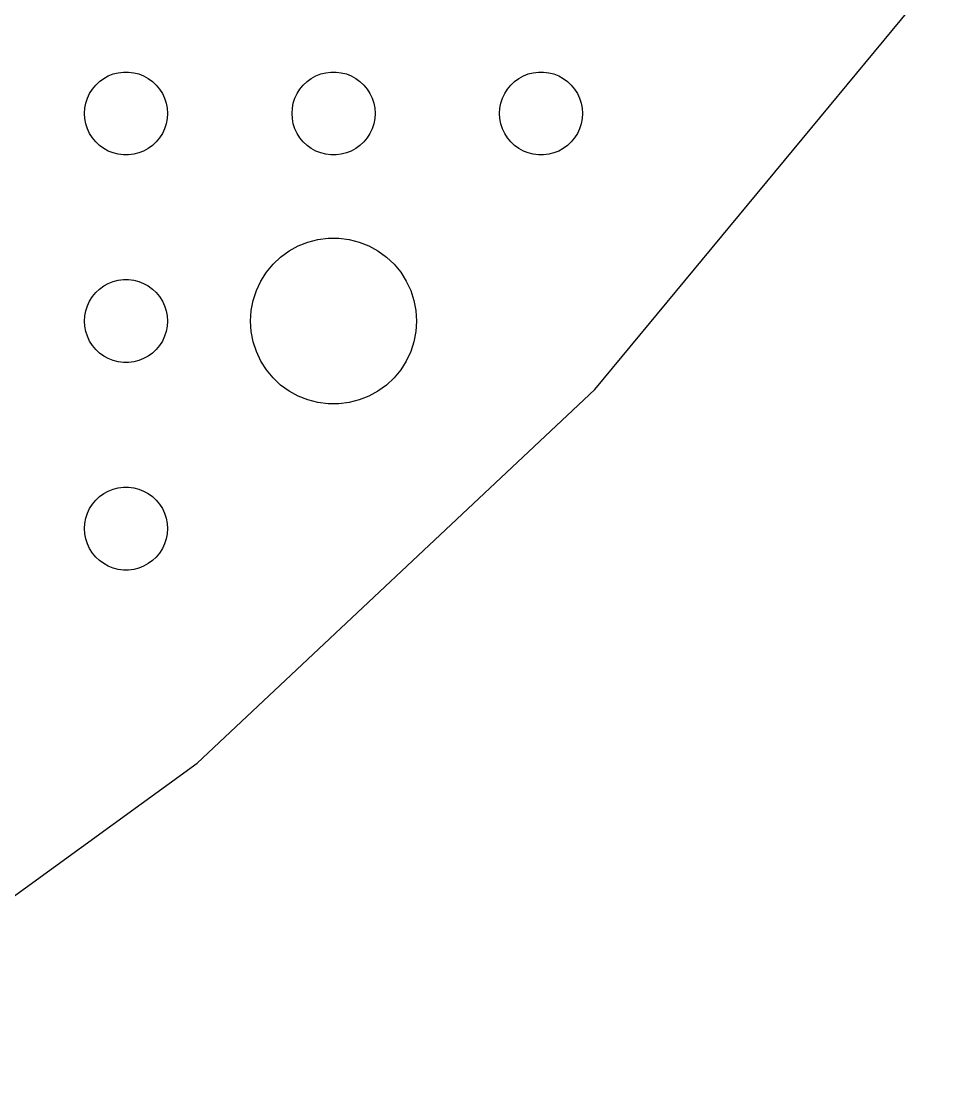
# Model space of a CAD drawing. Header units: metres. Extents: x -157 to 157, y -157 to 157.
# Drawn here: x 93.72 to 127.02, y -132.56 to -94.17 of the extents above; entities that cross this region are included whole.
import ezdxf

# ---------------------------------------------------------------- set-up
doc = ezdxf.new("R2010")
doc.units = ezdxf.units.M

msp = doc.modelspace()

# ---------------------------------------------------------------- linework, layer by layer
for p, q in [((114.448, -107.474), (127.016, -92.2823)), ((96.4065, -96.4732), (96.5439, -96.3442)), ((96.5439, -96.3442), (96.6963, -96.2335)), ((96.6963, -96.2335), (96.8613, -96.1428)), ((96.8613, -96.1428), (97.0365, -96.0734)), ((97.0365, -96.0734), (97.2189, -96.0266)), ((97.2189, -96.0266), (97.4058, -96.003)), ((97.4058, -96.003), (97.5942, -96.003)), ((97.5942, -96.003), (97.7811, -96.0266)), ((97.7811, -96.0266), (97.9635, -96.0734)), ((97.9635, -96.0734), (98.1387, -96.1428)), ((98.1387, -96.1428), (98.3037, -96.2335)), ((98.3037, -96.2335), (98.4561, -96.3442)), ((98.4561, -96.3442), (98.5934, -96.4732)), ((103.907, -96.4732), (104.044, -96.3442)), ((104.044, -96.3442), (104.196, -96.2335)), ((104.196, -96.2335), (104.361, -96.1428)), ((104.361, -96.1428), (104.536, -96.0734)), ((104.536, -96.0734), (104.719, -96.0266)), ((104.719, -96.0266), (104.906, -96.003)), ((104.906, -96.003), (105.094, -96.003)), ((105.094, -96.003), (105.281, -96.0266)), ((105.281, -96.0266), (105.464, -96.0734)), ((105.464, -96.0734), (105.639, -96.1428)), ((105.639, -96.1428), (105.804, -96.2335)), ((105.804, -96.2335), (105.956, -96.3442)), ((105.956, -96.3442), (106.093, -96.4732)), ((111.407, -96.4732), (111.544, -96.3442)), ((111.544, -96.3442), (111.696, -96.2335)), ((111.696, -96.2335), (111.861, -96.1428)), ((111.861, -96.1428), (112.036, -96.0734)), ((112.036, -96.0734), (112.219, -96.0266)), ((112.219, -96.0266), (112.406, -96.003)), ((112.406, -96.003), (112.594, -96.003)), ((112.594, -96.003), (112.781, -96.0266)), ((112.781, -96.0266), (112.964, -96.0734)), ((112.964, -96.0734), (113.139, -96.1428)), ((113.139, -96.1428), (113.304, -96.2335)), ((113.304, -96.2335), (113.456, -96.3442)), ((113.456, -96.3442), (113.593, -96.4732)), ((96.1855, -96.7774), (96.2865, -96.6183)), ((96.2865, -96.6183), (96.4065, -96.4732)), ((98.5934, -96.4732), (98.7135, -96.6183)), ((98.7135, -96.6183), (98.8145, -96.7774)), ((103.686, -96.7774), (103.786, -96.6183)), ((103.786, -96.6183), (103.907, -96.4732)), ((106.093, -96.4732), (106.214, -96.6183)), ((106.214, -96.6183), (106.314, -96.7774)), ((111.186, -96.7774), (111.286, -96.6183)), ((111.286, -96.6183), (111.407, -96.4732)), ((113.593, -96.4732), (113.714, -96.6183)), ((113.714, -96.6183), (113.814, -96.7774)), ((96.0118, -97.312), (96.0471, -97.127)), ((96.0471, -97.127), (96.1053, -96.9478)), ((96.1053, -96.9478), (96.1855, -96.7774)), ((98.8145, -96.7774), (98.8947, -96.9478)), ((98.8947, -96.9478), (98.9529, -97.127)), ((98.9529, -97.127), (98.9882, -97.312)), ((103.512, -97.312), (103.547, -97.127)), ((103.547, -97.127), (103.605, -96.9478)), ((103.605, -96.9478), (103.686, -96.7774)), ((106.314, -96.7774), (106.395, -96.9478)), ((106.395, -96.9478), (106.453, -97.127)), ((106.453, -97.127), (106.488, -97.312)), ((111.012, -97.312), (111.047, -97.127)), ((111.047, -97.127), (111.105, -96.9478)), ((111.105, -96.9478), (111.186, -96.7774)), ((113.814, -96.7774), (113.895, -96.9478)), ((113.895, -96.9478), (113.953, -97.127)), ((113.953, -97.127), (113.988, -97.312)), ((96, -97.5), (96.0118, -97.312)), ((96.0118, -97.688), (96, -97.5)), ((98.9882, -97.312), (99, -97.5)), ((99, -97.5), (98.9882, -97.688)), ((103.5, -97.5), (103.512, -97.312)), ((103.512, -97.688), (103.5, -97.5)), ((106.488, -97.312), (106.5, -97.5)), ((106.5, -97.5), (106.488, -97.688)), ((111, -97.5), (111.012, -97.312)), ((111.012, -97.688), (111, -97.5)), ((113.988, -97.312), (114, -97.5)), ((114, -97.5), (113.988, -97.688)), ((96.0471, -97.873), (96.0118, -97.688)), ((96.1053, -98.0522), (96.0471, -97.873)), ((98.9529, -97.873), (98.8947, -98.0522)), ((98.9882, -97.688), (98.9529, -97.873)), ((103.547, -97.873), (103.512, -97.688)), ((103.605, -98.0522), (103.547, -97.873)), ((106.453, -97.873), (106.395, -98.0522)), ((106.488, -97.688), (106.453, -97.873)), ((111.047, -97.873), (111.012, -97.688)), ((111.105, -98.0522), (111.047, -97.873)), ((113.953, -97.873), (113.895, -98.0522)), ((113.988, -97.688), (113.953, -97.873)), ((96.1855, -98.2226), (96.1053, -98.0522)), ((96.2865, -98.3817), (96.1855, -98.2226)), ((98.8145, -98.2226), (98.7135, -98.3817)), ((98.8947, -98.0522), (98.8145, -98.2226)), ((103.686, -98.2226), (103.605, -98.0522)), ((103.786, -98.3817), (103.686, -98.2226)), ((106.314, -98.2226), (106.214, -98.3817)), ((106.395, -98.0522), (106.314, -98.2226)), ((111.186, -98.2226), (111.105, -98.0522)), ((111.286, -98.3817), (111.186, -98.2226)), ((113.814, -98.2226), (113.714, -98.3817)), ((113.895, -98.0522), (113.814, -98.2226)), ((96.4065, -98.5268), (96.2865, -98.3817)), ((96.5439, -98.6558), (96.4065, -98.5268)), ((96.6963, -98.7665), (96.5439, -98.6558)), ((98.4561, -98.6558), (98.3037, -98.7665)), ((98.5934, -98.5268), (98.4561, -98.6558)), ((98.7135, -98.3817), (98.5934, -98.5268)), ((103.907, -98.5268), (103.786, -98.3817)), ((104.044, -98.6558), (103.907, -98.5268)), ((104.196, -98.7665), (104.044, -98.6558)), ((105.956, -98.6558), (105.804, -98.7665)), ((106.093, -98.5268), (105.956, -98.6558)), ((106.214, -98.3817), (106.093, -98.5268)), ((111.407, -98.5268), (111.286, -98.3817)), ((111.544, -98.6558), (111.407, -98.5268)), ((111.696, -98.7665), (111.544, -98.6558)), ((113.456, -98.6558), (113.304, -98.7665)), ((113.593, -98.5268), (113.456, -98.6558)), ((113.714, -98.3817), (113.593, -98.5268)), ((96.8613, -98.8572), (96.6963, -98.7665)), ((97.0365, -98.9266), (96.8613, -98.8572)), ((97.2189, -98.9734), (97.0365, -98.9266)), ((97.4058, -98.997), (97.2189, -98.9734)), ((97.5942, -98.997), (97.4058, -98.997)), ((97.7811, -98.9734), (97.5942, -98.997)), ((97.9635, -98.9266), (97.7811, -98.9734)), ((98.1387, -98.8572), (97.9635, -98.9266)), ((98.3037, -98.7665), (98.1387, -98.8572)), ((104.361, -98.8572), (104.196, -98.7665)), ((104.536, -98.9266), (104.361, -98.8572)), ((104.719, -98.9734), (104.536, -98.9266)), ((104.906, -98.997), (104.719, -98.9734)), ((105.094, -98.997), (104.906, -98.997)), ((105.281, -98.9734), (105.094, -98.997)), ((105.464, -98.9266), (105.281, -98.9734)), ((105.639, -98.8572), (105.464, -98.9266)), ((105.804, -98.7665), (105.639, -98.8572)), ((111.861, -98.8572), (111.696, -98.7665)), ((112.036, -98.9266), (111.861, -98.8572)), ((112.219, -98.9734), (112.036, -98.9266)), ((112.406, -98.997), (112.219, -98.9734)), ((112.594, -98.997), (112.406, -98.997)), ((112.781, -98.9734), (112.594, -98.997)), ((112.964, -98.9266), (112.781, -98.9734)), ((113.139, -98.8572), (112.964, -98.9266)), ((113.304, -98.7665), (113.139, -98.8572)), ((104.073, -102.147), (104.438, -102.053)), ((104.438, -102.053), (104.812, -102.006)), ((104.812, -102.006), (105.188, -102.006)), ((105.188, -102.006), (105.562, -102.053)), ((105.562, -102.053), (105.927, -102.147)), ((103.088, -102.688), (103.393, -102.467)), ((103.393, -102.467), (103.723, -102.286)), ((103.723, -102.286), (104.073, -102.147)), ((105.927, -102.147), (106.277, -102.286)), ((106.277, -102.286), (106.607, -102.467)), ((106.607, -102.467), (106.912, -102.688)), ((102.813, -102.946), (103.088, -102.688)), ((106.912, -102.688), (107.187, -102.946)), ((102.371, -103.555), (102.573, -103.237)), ((102.573, -103.237), (102.813, -102.946)), ((107.187, -102.946), (107.427, -103.237)), ((107.427, -103.237), (107.629, -103.555)), ((96.6963, -103.734), (96.8613, -103.643)), ((96.8613, -103.643), (97.0365, -103.573)), ((97.0365, -103.573), (97.2189, -103.527)), ((97.2189, -103.527), (97.4058, -103.503)), ((97.4058, -103.503), (97.5942, -103.503)), ((97.5942, -103.503), (97.7811, -103.527)), ((97.7811, -103.527), (97.9635, -103.573)), ((97.9635, -103.573), (98.1387, -103.643)), ((98.1387, -103.643), (98.3037, -103.734)), ((102.211, -103.896), (102.371, -103.555)), ((107.629, -103.555), (107.789, -103.896)), ((96.2865, -104.118), (96.4065, -103.973)), ((96.4065, -103.973), (96.5439, -103.844)), ((96.5439, -103.844), (96.6963, -103.734)), ((98.3037, -103.734), (98.4561, -103.844)), ((98.4561, -103.844), (98.5934, -103.973)), ((98.5934, -103.973), (98.7135, -104.118)), ((102.094, -104.254), (102.211, -103.896)), ((107.789, -103.896), (107.906, -104.254)), ((96.1053, -104.448), (96.1855, -104.277)), ((96.1855, -104.277), (96.2865, -104.118)), ((98.7135, -104.118), (98.8145, -104.277)), ((98.8145, -104.277), (98.8947, -104.448)), ((102.024, -104.624), (102.094, -104.254)), ((107.906, -104.254), (107.976, -104.624)), ((96.0118, -104.812), (96.0471, -104.627)), ((96.0471, -104.627), (96.1053, -104.448)), ((98.8947, -104.448), (98.9529, -104.627)), ((98.9529, -104.627), (98.9882, -104.812)), ((102, -105), (102.024, -104.624)), ((107.976, -104.624), (108, -105)), ((96, -105), (96.0118, -104.812)), ((96.0118, -105.188), (96, -105)), ((96.0471, -105.373), (96.0118, -105.188)), ((98.9882, -105.188), (98.9529, -105.373)), ((98.9882, -104.812), (99, -105)), ((99, -105), (98.9882, -105.188)), ((102.024, -105.376), (102, -105)), ((108, -105), (107.976, -105.376)), ((96.1053, -105.552), (96.0471, -105.373)), ((96.1855, -105.723), (96.1053, -105.552)), ((98.8947, -105.552), (98.8145, -105.723)), ((98.9529, -105.373), (98.8947, -105.552)), ((102.094, -105.746), (102.024, -105.376)), ((107.976, -105.376), (107.906, -105.746)), ((96.2865, -105.882), (96.1855, -105.723)), ((96.4065, -106.027), (96.2865, -105.882)), ((98.7135, -105.882), (98.5934, -106.027)), ((98.8145, -105.723), (98.7135, -105.882)), ((102.211, -106.104), (102.094, -105.746)), ((107.906, -105.746), (107.789, -106.104)), ((96.5439, -106.156), (96.4065, -106.027)), ((96.6963, -106.266), (96.5439, -106.156)), ((96.8613, -106.357), (96.6963, -106.266)), ((98.3037, -106.266), (98.1387, -106.357)), ((98.4561, -106.156), (98.3037, -106.266)), ((98.5934, -106.027), (98.4561, -106.156)), ((102.371, -106.445), (102.211, -106.104)), ((107.789, -106.104), (107.629, -106.445)), ((97.0365, -106.427), (96.8613, -106.357)), ((97.2189, -106.473), (97.0365, -106.427)), ((97.4058, -106.497), (97.2189, -106.473)), ((97.5942, -106.497), (97.4058, -106.497)), ((97.7811, -106.473), (97.5942, -106.497)), ((97.9635, -106.427), (97.7811, -106.473)), ((98.1387, -106.357), (97.9635, -106.427)), ((102.573, -106.763), (102.371, -106.445)), ((107.629, -106.445), (107.427, -106.763)), ((102.813, -107.054), (102.573, -106.763)), ((103.088, -107.312), (102.813, -107.054)), ((107.187, -107.054), (106.912, -107.312)), ((107.427, -106.763), (107.187, -107.054)), ((100.076, -120.971), (114.448, -107.474)), ((103.393, -107.533), (103.088, -107.312)), ((106.912, -107.312), (106.607, -107.533)), ((103.723, -107.714), (103.393, -107.533)), ((104.073, -107.853), (103.723, -107.714)), ((104.438, -107.947), (104.073, -107.853)), ((105.927, -107.853), (105.562, -107.947)), ((106.277, -107.714), (105.927, -107.853)), ((106.607, -107.533), (106.277, -107.714)), ((104.812, -107.994), (104.438, -107.947)), ((105.188, -107.994), (104.812, -107.994)), ((105.562, -107.947), (105.188, -107.994)), ((96.5439, -111.344), (96.6963, -111.234)), ((96.6963, -111.234), (96.8613, -111.143)), ((96.8613, -111.143), (97.0365, -111.073)), ((97.0365, -111.073), (97.2189, -111.027)), ((97.2189, -111.027), (97.4058, -111.003)), ((97.4058, -111.003), (97.5942, -111.003)), ((97.5942, -111.003), (97.7811, -111.027)), ((97.7811, -111.027), (97.9635, -111.073)), ((97.9635, -111.073), (98.1387, -111.143)), ((98.1387, -111.143), (98.3037, -111.234)), ((98.3037, -111.234), (98.4561, -111.344)), ((96.1855, -111.777), (96.2865, -111.618)), ((96.2865, -111.618), (96.4065, -111.473)), ((96.4065, -111.473), (96.5439, -111.344)), ((98.4561, -111.344), (98.5934, -111.473)), ((98.5934, -111.473), (98.7135, -111.618)), ((98.7135, -111.618), (98.8145, -111.777)), ((96.0471, -112.127), (96.1053, -111.948)), ((96.1053, -111.948), (96.1855, -111.777)), ((98.8145, -111.777), (98.8947, -111.948)), ((98.8947, -111.948), (98.9529, -112.127)), ((96, -112.5), (96.0118, -112.312)), ((96.0118, -112.312), (96.0471, -112.127)), ((98.9529, -112.127), (98.9882, -112.312)), ((98.9882, -112.312), (99, -112.5)), ((96.0118, -112.688), (96, -112.5)), ((96.0471, -112.873), (96.0118, -112.688)), ((98.9882, -112.688), (98.9529, -112.873)), ((99, -112.5), (98.9882, -112.688)), ((96.1053, -113.052), (96.0471, -112.873)), ((96.1855, -113.223), (96.1053, -113.052)), ((96.2865, -113.382), (96.1855, -113.223)), ((98.8145, -113.223), (98.7135, -113.382)), ((98.8947, -113.052), (98.8145, -113.223)), ((98.9529, -112.873), (98.8947, -113.052)), ((96.4065, -113.527), (96.2865, -113.382)), ((96.5439, -113.656), (96.4065, -113.527)), ((98.5934, -113.527), (98.4561, -113.656)), ((98.7135, -113.382), (98.5934, -113.527)), ((96.6963, -113.766), (96.5439, -113.656)), ((96.8613, -113.857), (96.6963, -113.766)), ((97.0365, -113.927), (96.8613, -113.857)), ((97.2189, -113.973), (97.0365, -113.927)), ((97.4058, -113.997), (97.2189, -113.973)), ((97.5942, -113.997), (97.4058, -113.997)), ((97.7811, -113.973), (97.5942, -113.997)), ((97.9635, -113.927), (97.7811, -113.973)), ((98.1387, -113.857), (97.9635, -113.927)), ((98.3037, -113.766), (98.1387, -113.857)), ((98.4561, -113.656), (98.3037, -113.766)), ((84.1248, -132.559), (100.076, -120.971))]:
    msp.add_line(p, q)

doc.saveas('drawing.dxf')
